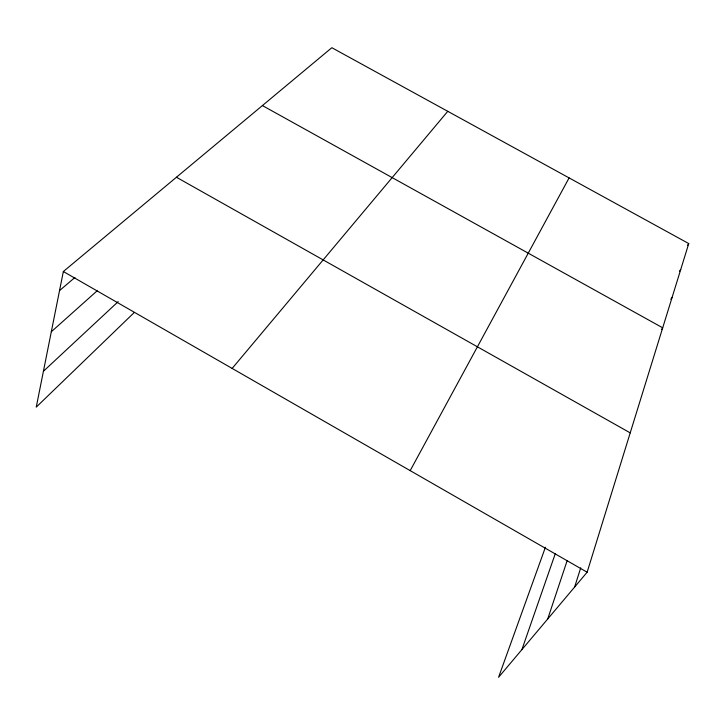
<?xml version="1.0" encoding="UTF-8"?>
<svg xmlns="http://www.w3.org/2000/svg" width="725" height="725" viewBox="0 0 725 725"><rect width="100%" height="100%" fill="white"/><g stroke="black" fill="none" stroke-linecap="round" stroke-linejoin="round"><path stroke-width="1.09" d="M545.427 547.221L498.573 677.295L587.132 572.215L688.75 243.564L331.833 47.705L63.347 271.522L36.25 407.115L134.306 312.457M574.626 587.051L580.716 567.847M547.71 618.996L567.158 560.615M521.909 649.6L555.25 553.755M410.187 470.643L569.098 177.906M687.481 245.376L688.75 243.564M679.434 271.304L680.739 269.464M670.824 299.208L672.084 297.458M661.399 329.594L662.695 327.818L262.414 105.569M232.154 368.427L447.76 111.315M43.409 371.272L118.193 301.627M51.312 331.751L97.168 290.788M59.532 290.598L74.92 277.485M176.429 177.253L630.215 432.879M63.347 271.522L587.132 572.215"/></g></svg>
